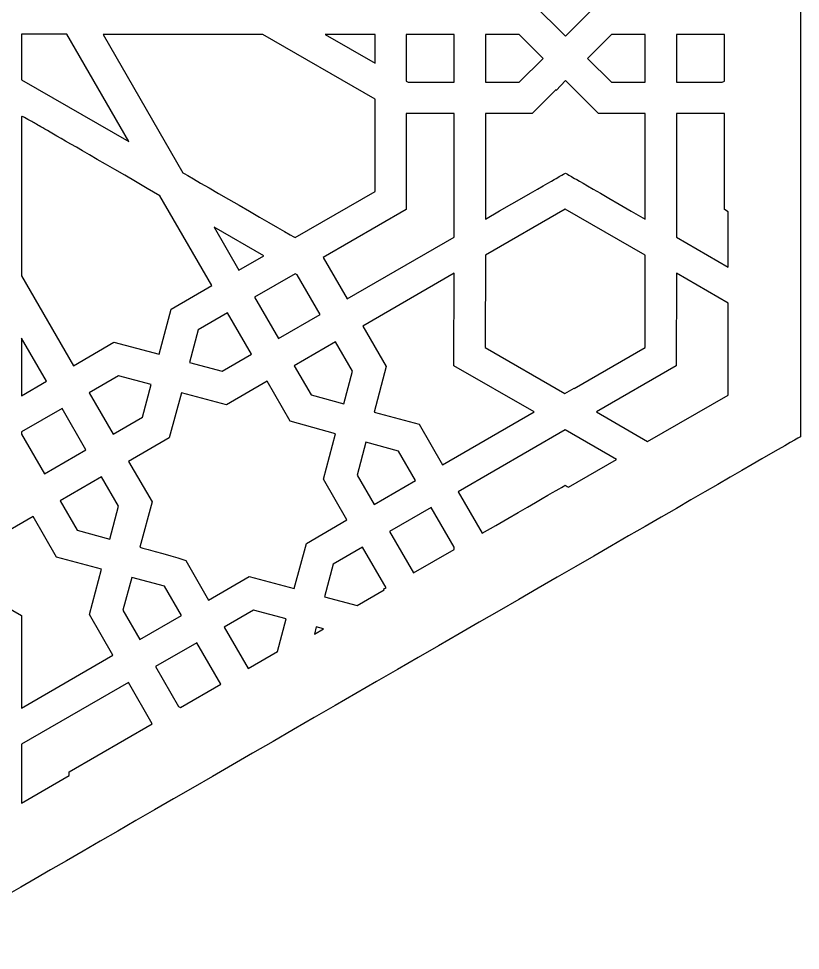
# Model space of a CAD drawing. Header units: millimetres. Extents: x -43.2 to 43.4, y -49.9 to 50.1.
# Drawn here: x 5.31 to 43.39, y -49.92 to -4.57 of the extents above; entities that cross this region are included whole.
import ezdxf

# ---------------------------------------------------------------- set-up
doc = ezdxf.new("R2010")
doc.units = ezdxf.units.MM
doc.header["$MEASUREMENT"] = 0
doc.layers.add('layer 1', color=7, linetype='Continuous')

msp = doc.modelspace()

# ---------------------------------------------------------------- linework, layer by layer
at = {"layer": 'layer 1', "color": 250}
for points, knots in [([(0.0861, 50.0818), (-0.0815, 49.9851), (-42.965, 25.2261), (-43.2153, 25.0818), (-43.2153, 25.0818), (-43.2153, 19.213), (-43.2153, -19.109), (-43.2153, -24.9181), (-43.2153, -24.9181), (-39.124, -27.2803), (-4.0065, -47.5551), (0.0861, -49.9181), (0.0861, -49.9181), (0.1485, -49.8821), (43.3246, -24.9545), (43.3871, -24.9181), (43.3871, -24.9181), (43.3871, -19.8272), (43.3871, 19.9909), (43.3871, 25.0818), (43.3871, 25.0818), (43.3151, 25.1234), (0.3944, 49.9036), (0.0861, 50.0818)], [0, 0, 0, 0, 0.1428571, 0.1428571, 0.1428571, 0.1428571, 0.2857143, 0.2857143, 0.2857143, 0.2857143, 0.4285714, 0.4285714, 0.4285714, 0.4285714, 0.5714286, 0.5714286, 0.5714286, 0.5714286, 0.7142857, 0.7142857, 0.7142857, 0.7142857, 1, 1, 1, 1]), ([(3.9387, -3.8082), (3.931, -4.777), (3.9327, -4.197), (3.9327, -6.6551), (3.9327, -6.6551), (1.2358, -5.1079), (2.7195, -5.9471), (1.4633, -5.2405), (1.4633, -5.2405), (1.4633, -5.2405), (0.043, -7.6983), (0.043, -7.6983), (0.043, -7.6983), (0.043, -7.6983), (-1.3776, -5.2405), (-1.3776, -5.2405), (-1.3776, -5.2405), (-2.6148, -5.9365), (-1.2037, -5.1389), (-3.8471, -6.6551), (-3.8471, -6.6551), (-3.8471, -5.3601), (-3.8531, -5.3664), (-3.8531, -3.8082), (-3.8531, -3.8082), (-3.8531, -3.8082), (-6.694, -3.8082), (-6.694, -3.8082), (-6.694, -3.8082), (-6.694, -3.8082), (-5.2793, -1.3444), (-5.2793, -1.3444), (-5.2793, -1.3444), (-6.6418, -0.5521), (-7.7371, 0.0819), (-7.7371, 0.0819), (-7.7371, 0.0819), (-7.7371, 0.0819), (-5.2793, 1.5141), (-5.2793, 1.5141), (-5.2793, 1.5141), (-5.2793, 1.5141), (-6.694, 3.9716), (-6.694, 3.9716), (-6.694, 3.9716), (-6.694, 3.9716), (-3.8531, 3.9776), (-3.8531, 3.9776), (-3.8531, 3.9776), (-3.8531, 5.776), (-3.8471, 4.5388), (-3.8471, 6.8245), (-3.8471, 6.8245), (-1.8856, 5.685), (-1.9671, 5.7355), (-1.3776, 5.4039), (-1.3776, 5.4039), (-1.3776, 5.4039), (0.043, 7.8617), (0.043, 7.8617), (0.043, 7.8617), (0.043, 7.8617), (1.4633, 5.4039), (1.4633, 5.4039), (1.4633, 5.4039), (1.6852, 5.5287), (3.7811, 6.7275), (3.9327, 6.8245), (3.9327, 6.8245), (3.9327, 4.3198), (3.9313, 4.9276), (3.9387, 3.9776), (3.9387, 3.9776), (3.9387, 3.9776), (6.7797, 3.9716), (6.7797, 3.9716), (6.7797, 3.9716), (6.7797, 3.9716), (5.359, 1.5141), (5.359, 1.5141), (5.359, 1.5141), (6.2403, 0.998), (7.8225, 0.0819), (7.8225, 0.0819), (7.8225, 0.0819), (7.6359, -0.025), (5.9542, -0.9962), (5.359, -1.3444), (5.359, -1.3444), (5.359, -1.3444), (6.7797, -3.8082), (6.7797, -3.8082), (6.7797, -3.8082), (6.7797, -3.8082), (3.9387, -3.8082), (3.9387, -3.8082)], [0, 0, 0, 0, 0.04, 0.04, 0.04, 0.04, 0.08, 0.08, 0.08, 0.08, 0.12, 0.12, 0.12, 0.12, 0.16, 0.16, 0.16, 0.16, 0.2, 0.2, 0.2, 0.2, 0.24, 0.24, 0.24, 0.24, 0.28, 0.28, 0.28, 0.28, 0.32, 0.32, 0.32, 0.32, 0.36, 0.36, 0.36, 0.36, 0.4, 0.4, 0.4, 0.4, 0.44, 0.44, 0.44, 0.44, 0.48, 0.48, 0.48, 0.48, 0.52, 0.52, 0.52, 0.52, 0.56, 0.56, 0.56, 0.56, 0.6, 0.6, 0.6, 0.6, 0.64, 0.64, 0.64, 0.64, 0.68, 0.68, 0.68, 0.68, 0.72, 0.72, 0.72, 0.72, 0.76, 0.76, 0.76, 0.76, 0.8, 0.8, 0.8, 0.8, 0.84, 0.84, 0.84, 0.84, 0.88, 0.88, 0.88, 0.88, 0.92, 0.92, 0.92, 0.92, 1, 1, 1, 1]), ([(35.8309, -1.5275), (35.8309, -1.5275), (35.8309, -3.8082), (35.8309, -3.8082), (35.8309, -3.8082), (35.8309, -3.8082), (33.5558, -3.8082), (33.5558, -3.8082), (33.5558, -3.8082), (33.5558, -3.8082), (31.9408, -5.4289), (31.9408, -5.4289), (31.9408, -5.4289), (31.9408, -5.4289), (30.3202, -3.8082), (30.3202, -3.8082), (30.3202, -3.8082), (30.3202, -3.8082), (28.0451, -3.8082), (28.0451, -3.8082), (28.0451, -3.8082), (28.0451, -3.8082), (28.0451, -1.5275), (28.0451, -1.5275), (28.0451, -1.5275), (28.0451, -1.5275), (26.4297, 0.0819), (26.4297, 0.0819), (26.4297, 0.0819), (26.4297, 0.0819), (28.0451, 1.6969), (28.0451, 1.6969), (28.0451, 1.6969), (28.0451, 1.6969), (28.0451, 3.9776), (28.0451, 3.9776), (28.0451, 3.9776), (28.0451, 3.9776), (30.3258, 3.9776), (30.3258, 3.9776), (30.3258, 3.9776), (30.3258, 3.9776), (31.9408, 5.5926), (31.9408, 5.5926), (31.9408, 5.5926), (31.9408, 5.5926), (33.5558, 3.9776), (33.5558, 3.9776), (33.5558, 3.9776), (33.5558, 3.9776), (35.8309, 3.9776), (35.8309, 3.9776), (35.8309, 3.9776), (35.8309, 3.9776), (35.8309, 1.6969), (35.8309, 1.6969), (35.8309, 1.6969), (35.8309, 1.6969), (37.4459, 0.0819), (37.4459, 0.0819), (37.4459, 0.0819), (37.4459, 0.0819), (35.8309, -1.5275), (35.8309, -1.5275)], [0, 0, 0, 0, 0.0588235, 0.0588235, 0.0588235, 0.0588235, 0.1176471, 0.1176471, 0.1176471, 0.1176471, 0.1764706, 0.1764706, 0.1764706, 0.1764706, 0.2352941, 0.2352941, 0.2352941, 0.2352941, 0.2941176, 0.2941176, 0.2941176, 0.2941176, 0.3529412, 0.3529412, 0.3529412, 0.3529412, 0.4117647, 0.4117647, 0.4117647, 0.4117647, 0.4705882, 0.4705882, 0.4705882, 0.4705882, 0.5294118, 0.5294118, 0.5294118, 0.5294118, 0.5882353, 0.5882353, 0.5882353, 0.5882353, 0.6470588, 0.6470588, 0.6470588, 0.6470588, 0.7058824, 0.7058824, 0.7058824, 0.7058824, 0.7647059, 0.7647059, 0.7647059, 0.7647059, 0.8235294, 0.8235294, 0.8235294, 0.8235294, 0.8823529, 0.8823529, 0.8823529, 0.8823529, 1, 1, 1, 1]), ([(7.6637, -5.3287), (7.6637, -5.3287), (10.6754, -10.5509), (10.6754, -10.5509), (10.6754, -10.5509), (10.6754, -10.5509), (5.4536, -7.5392), (5.4536, -7.5392), (5.4536, -7.5392), (5.4536, -7.5392), (5.4596, -5.3287), (5.4596, -5.3287), (5.4596, -5.3287), (5.4596, -5.3287), (7.6637, -5.3287), (7.6637, -5.3287)], [0, 0, 0, 0, 0.2, 0.2, 0.2, 0.2, 0.4, 0.4, 0.4, 0.4, 0.6, 0.6, 0.6, 0.6, 1, 1, 1, 1]), ([(9.4258, -5.3347), (9.4258, -5.3347), (17.206, -5.3347), (17.206, -5.3347), (17.206, -5.3347), (17.206, -5.3347), (22.6698, -8.4882), (22.6698, -8.4882), (22.6698, -8.4882), (22.6698, -8.4882), (22.6698, -12.979), (22.6698, -12.979), (22.6698, -12.979), (22.6698, -12.979), (18.7798, -15.2248), (18.7798, -15.2248), (18.7798, -15.2248), (18.7575, -15.2122), (13.3339, -12.089), (13.3159, -12.0713), (13.3159, -12.0713), (13.3159, -12.0713), (9.4258, -5.3347), (9.4258, -5.3347)], [0, 0, 0, 0, 0.1428571, 0.1428571, 0.1428571, 0.1428571, 0.2857143, 0.2857143, 0.2857143, 0.2857143, 0.4285714, 0.4285714, 0.4285714, 0.4285714, 0.5714286, 0.5714286, 0.5714286, 0.5714286, 0.7142857, 0.7142857, 0.7142857, 0.7142857, 1, 1, 1, 1]), ([(20.2473, -5.3347), (20.2473, -5.3347), (22.6698, -5.3347), (22.6698, -5.3347), (22.6698, -5.3347), (22.6698, -5.3347), (22.6698, -6.7317), (22.6698, -6.7317), (22.6698, -6.7317), (22.6698, -6.7317), (20.2473, -5.3347), (20.2473, -5.3347)], [0, 0, 0, 0, 0.25, 0.25, 0.25, 0.25, 0.5, 0.5, 0.5, 0.5, 1, 1, 1, 1]), ([(24.2905, -7.6687), (24.2905, -7.6687), (24.1903, -7.6098), (24.1903, -7.6098), (24.1903, -7.6098), (24.1903, -7.6098), (24.1903, -5.3347), (24.1903, -5.3347), (24.1903, -5.3347), (24.1903, -5.3347), (26.5243, -5.3347), (26.5243, -5.3347), (26.5243, -5.3347), (26.5243, -5.3347), (26.5243, -7.6687), (26.5243, -7.6687), (26.5243, -7.6687), (26.5243, -7.6687), (24.2905, -7.6687), (24.2905, -7.6687)], [0, 0, 0, 0, 0.1666667, 0.1666667, 0.1666667, 0.1666667, 0.3333333, 0.3333333, 0.3333333, 0.3333333, 0.5, 0.5, 0.5, 0.5, 0.6666667, 0.6666667, 0.6666667, 0.6666667, 1, 1, 1, 1]), ([(28.0451, -7.6687), (28.0451, -7.6687), (28.0451, -5.3347), (28.0451, -5.3347), (28.0451, -5.3347), (28.0451, -5.3347), (29.695, -5.3347), (29.695, -5.3347), (29.695, -5.3347), (29.695, -5.3347), (30.862, -6.5017), (30.862, -6.5017), (30.862, -6.5017), (30.862, -6.5017), (29.695, -7.6687), (29.695, -7.6687), (29.695, -7.6687), (29.695, -7.6687), (28.0451, -7.6687), (28.0451, -7.6687)], [0, 0, 0, 0, 0.1666667, 0.1666667, 0.1666667, 0.1666667, 0.3333333, 0.3333333, 0.3333333, 0.3333333, 0.5, 0.5, 0.5, 0.5, 0.6666667, 0.6666667, 0.6666667, 0.6666667, 1, 1, 1, 1]), ([(33.0193, -6.5017), (33.0193, -6.5017), (34.1806, -5.3347), (34.1806, -5.3347), (34.1806, -5.3347), (34.1806, -5.3347), (35.8309, -5.3347), (35.8309, -5.3347), (35.8309, -5.3347), (35.8309, -5.3347), (35.8309, -7.6687), (35.8309, -7.6687), (35.8309, -7.6687), (35.8309, -7.6687), (34.1806, -7.6687), (34.1806, -7.6687), (34.1806, -7.6687), (34.1806, -7.6687), (33.0193, -6.5017), (33.0193, -6.5017)], [0, 0, 0, 0, 0.1666667, 0.1666667, 0.1666667, 0.1666667, 0.3333333, 0.3333333, 0.3333333, 0.3333333, 0.5, 0.5, 0.5, 0.5, 0.6666667, 0.6666667, 0.6666667, 0.6666667, 1, 1, 1, 1]), ([(37.357, -5.3347), (37.357, -5.3347), (39.6854, -5.3347), (39.6854, -5.3347), (39.6854, -5.3347), (39.6854, -5.3347), (39.6854, -7.6098), (39.6854, -7.6098), (39.6854, -7.6098), (39.6854, -7.6098), (39.5855, -7.6687), (39.5855, -7.6687), (39.5855, -7.6687), (39.5855, -7.6687), (37.357, -7.6687), (37.357, -7.6687), (37.357, -7.6687), (37.357, -7.6687), (37.357, -5.3347), (37.357, -5.3347)], [0, 0, 0, 0, 0.1666667, 0.1666667, 0.1666667, 0.1666667, 0.3333333, 0.3333333, 0.3333333, 0.3333333, 0.5, 0.5, 0.5, 0.5, 0.6666667, 0.6666667, 0.6666667, 0.6666667, 1, 1, 1, 1]), ([(30.3258, -9.1895), (30.3258, -9.1895), (31.4988, -8.0165), (31.4988, -8.0165), (31.4988, -8.0165), (31.4988, -8.0165), (31.4988, -8.0634), (31.4988, -8.0634), (31.4988, -8.0634), (31.4988, -8.0634), (31.9468, -7.5861), (31.9468, -7.5861), (31.9468, -7.5861), (31.9468, -7.5861), (33.5558, -9.1895), (33.5558, -9.1895), (33.5558, -9.1895), (33.5558, -9.1895), (35.8309, -9.1895), (35.8309, -9.1895), (35.8309, -9.1895), (35.8309, -9.1895), (35.8309, -14.3288), (35.8309, -14.3288), (35.8309, -14.3288), (31.8939, -12.0579), (32.5303, -12.4255), (31.9408, -12.0833), (31.9408, -12.0833), (31.3468, -12.4273), (32.0149, -12.0417), (28.0451, -14.3288), (28.0451, -14.3288), (28.0451, -14.3288), (28.0451, -9.1895), (28.0451, -9.1895), (28.0451, -9.1895), (28.0451, -9.1895), (30.3258, -9.1895), (30.3258, -9.1895)], [0, 0, 0, 0, 0.0909091, 0.0909091, 0.0909091, 0.0909091, 0.1818182, 0.1818182, 0.1818182, 0.1818182, 0.2727273, 0.2727273, 0.2727273, 0.2727273, 0.3636364, 0.3636364, 0.3636364, 0.3636364, 0.4545455, 0.4545455, 0.4545455, 0.4545455, 0.5454545, 0.5454545, 0.5454545, 0.5454545, 0.6363636, 0.6363636, 0.6363636, 0.6363636, 0.7272727, 0.7272727, 0.7272727, 0.7272727, 0.8181818, 0.8181818, 0.8181818, 0.8181818, 1, 1, 1, 1]), ([(7.9819, -21.4605), (7.9819, -21.4605), (5.4536, -17.0812), (5.4536, -17.0812), (5.4536, -17.0812), (5.4536, -17.0812), (5.4536, -9.325), (5.4536, -9.325), (5.4536, -9.325), (5.4536, -9.325), (5.5065, -9.3486), (5.5065, -9.3486), (5.5065, -9.3486), (5.5065, -9.3486), (5.5005, -9.325), (5.5005, -9.325), (5.5005, -9.325), (6.6326, -9.9642), (5.3721, -9.2442), (12.1962, -13.1854), (12.1962, -13.1854), (12.1962, -13.1854), (14.7246, -17.5647), (14.7246, -17.5647), (14.7246, -17.5647), (14.7246, -17.5647), (12.7501, -18.7081), (12.7501, -18.7081), (12.7501, -18.7081), (12.7501, -18.7081), (12.1606, -20.9066), (12.1606, -20.9066), (12.1606, -20.9066), (12.1606, -20.9066), (9.9564, -20.3172), (9.9564, -20.3172), (9.9564, -20.3172), (9.9564, -20.3172), (7.9819, -21.4605), (7.9819, -21.4605)], [0, 0, 0, 0, 0.0909091, 0.0909091, 0.0909091, 0.0909091, 0.1818182, 0.1818182, 0.1818182, 0.1818182, 0.2727273, 0.2727273, 0.2727273, 0.2727273, 0.3636364, 0.3636364, 0.3636364, 0.3636364, 0.4545455, 0.4545455, 0.4545455, 0.4545455, 0.5454545, 0.5454545, 0.5454545, 0.5454545, 0.6363636, 0.6363636, 0.6363636, 0.6363636, 0.7272727, 0.7272727, 0.7272727, 0.7272727, 0.8181818, 0.8181818, 0.8181818, 0.8181818, 1, 1, 1, 1]), ([(21.3141, -18.2132), (21.3141, -18.2132), (20.1471, -16.1975), (20.1471, -16.1975), (20.1471, -16.1975), (20.1471, -16.1975), (24.1903, -13.8635), (24.1903, -13.8635), (24.1903, -13.8635), (24.1903, -13.8635), (24.1903, -9.1895), (24.1903, -9.1895), (24.1903, -9.1895), (24.1903, -9.1895), (26.5243, -9.1895), (26.5243, -9.1895), (26.5243, -9.1895), (26.5243, -9.1895), (26.5243, -15.2072), (26.5243, -15.2072), (26.5243, -15.2072), (26.5243, -15.2072), (21.3141, -18.2132), (21.3141, -18.2132)], [0, 0, 0, 0, 0.1428571, 0.1428571, 0.1428571, 0.1428571, 0.2857143, 0.2857143, 0.2857143, 0.2857143, 0.4285714, 0.4285714, 0.4285714, 0.4285714, 0.5714286, 0.5714286, 0.5714286, 0.5714286, 0.7142857, 0.7142857, 0.7142857, 0.7142857, 1, 1, 1, 1]), ([(39.8706, -16.6572), (39.8706, -16.6572), (37.357, -15.2072), (37.357, -15.2072), (37.357, -15.2072), (37.357, -15.2072), (37.357, -9.1895), (37.357, -9.1895), (37.357, -9.1895), (37.357, -9.1895), (39.6854, -9.1895), (39.6854, -9.1895), (39.6854, -9.1895), (39.6854, -9.1895), (39.6854, -13.8635), (39.6854, -13.8635), (39.6854, -13.8635), (39.6854, -13.8635), (39.8706, -13.9703), (39.8706, -13.9703), (39.8706, -13.9703), (39.8706, -13.9703), (39.8706, -16.6572), (39.8706, -16.6572)], [0, 0, 0, 0, 0.1428571, 0.1428571, 0.1428571, 0.1428571, 0.2857143, 0.2857143, 0.2857143, 0.2857143, 0.4285714, 0.4285714, 0.4285714, 0.4285714, 0.5714286, 0.5714286, 0.5714286, 0.5714286, 0.7142857, 0.7142857, 0.7142857, 0.7142857, 1, 1, 1, 1]), ([(31.9232, -22.822), (31.9232, -22.822), (28.0391, -20.5825), (28.0391, -20.5825), (28.0391, -20.5825), (28.0391, -20.5825), (28.0508, -16.0853), (28.0508, -16.0853), (28.0508, -16.0853), (28.0508, -16.0853), (31.9352, -13.8398), (31.9352, -13.8398), (31.9352, -13.8398), (31.9352, -13.8398), (35.8249, -16.0853), (35.8249, -16.0853), (35.8249, -16.0853), (35.8249, -16.0853), (35.8249, -20.5825), (35.8249, -20.5825), (35.8249, -20.5825), (35.8249, -20.5825), (32.3709, -22.5746), (32.3709, -22.5746), (32.3709, -22.5746), (32.3709, -22.5746), (32.3709, -22.5509), (32.3709, -22.5509), (32.3709, -22.5509), (32.3709, -22.5509), (31.9232, -22.822), (31.9232, -22.822)], [0, 0, 0, 0, 0.1111111, 0.1111111, 0.1111111, 0.1111111, 0.2222222, 0.2222222, 0.2222222, 0.2222222, 0.3333333, 0.3333333, 0.3333333, 0.3333333, 0.4444444, 0.4444444, 0.4444444, 0.4444444, 0.5555556, 0.5555556, 0.5555556, 0.5555556, 0.6666667, 0.6666667, 0.6666667, 0.6666667, 0.7777778, 0.7777778, 0.7777778, 0.7777778, 1, 1, 1, 1]), ([(16.045, -16.8042), (16.045, -16.8042), (14.8368, -14.7119), (14.8368, -14.7119), (14.8368, -14.7119), (14.8368, -14.7119), (17.2589, -16.1089), (17.2589, -16.1089), (17.2589, -16.1089), (17.2589, -16.1089), (16.045, -16.8042), (16.045, -16.8042)], [0, 0, 0, 0, 0.25, 0.25, 0.25, 0.25, 0.5, 0.5, 0.5, 0.5, 1, 1, 1, 1]), ([(18.7798, -16.9869), (18.7798, -16.9869), (18.8739, -17.0403), (18.8739, -17.0403), (18.8739, -17.0403), (18.8739, -17.0403), (19.994, -18.9734), (19.994, -18.9734), (19.994, -18.9734), (19.994, -18.9734), (17.9722, -20.1404), (17.9722, -20.1404), (17.9722, -20.1404), (17.9722, -20.1404), (16.8053, -18.1247), (16.8053, -18.1247), (16.8053, -18.1247), (16.8053, -18.1247), (18.7798, -16.9869), (18.7798, -16.9869)], [0, 0, 0, 0, 0.1666667, 0.1666667, 0.1666667, 0.1666667, 0.3333333, 0.3333333, 0.3333333, 0.3333333, 0.5, 0.5, 0.5, 0.5, 0.6666667, 0.6666667, 0.6666667, 0.6666667, 1, 1, 1, 1]), ([(25.9584, -26.2819), (25.9584, -26.2819), (24.8211, -24.3075), (24.8211, -24.3075), (24.8211, -24.3075), (24.8211, -24.3075), (22.6222, -23.7179), (22.6222, -23.7179), (22.6222, -23.7179), (22.6222, -23.7179), (23.2117, -21.5079), (23.2117, -21.5079), (23.2117, -21.5079), (23.2117, -21.5079), (22.0743, -19.5333), (22.0743, -19.5333), (22.0743, -19.5333), (22.0743, -19.5333), (26.5243, -16.9636), (26.5243, -16.9636), (26.5243, -16.9636), (26.5243, -16.9636), (26.5123, -21.4605), (26.5123, -21.4605), (26.5123, -21.4605), (26.5123, -21.4605), (30.4144, -23.7119), (30.4144, -23.7119), (30.4144, -23.7119), (30.4144, -23.7119), (25.9584, -26.2819), (25.9584, -26.2819)], [0, 0, 0, 0, 0.1111111, 0.1111111, 0.1111111, 0.1111111, 0.2222222, 0.2222222, 0.2222222, 0.2222222, 0.3333333, 0.3333333, 0.3333333, 0.3333333, 0.4444444, 0.4444444, 0.4444444, 0.4444444, 0.5555556, 0.5555556, 0.5555556, 0.5555556, 0.6666667, 0.6666667, 0.6666667, 0.6666667, 0.7777778, 0.7777778, 0.7777778, 0.7777778, 1, 1, 1, 1]), ([(39.8706, -22.8878), (39.8706, -22.8878), (35.948, -25.1526), (35.948, -25.1526), (35.948, -25.1526), (35.948, -25.1526), (33.4497, -23.7119), (33.4497, -23.7119), (33.4497, -23.7119), (33.4497, -23.7119), (37.3454, -21.4605), (37.3454, -21.4605), (37.3454, -21.4605), (37.3454, -21.4605), (37.3514, -16.9636), (37.3514, -16.9636), (37.3514, -16.9636), (37.3514, -16.9636), (39.8706, -18.4182), (39.8706, -18.4182), (39.8706, -18.4182), (39.8706, -18.4182), (39.8706, -22.8878), (39.8706, -22.8878)], [0, 0, 0, 0, 0.1428571, 0.1428571, 0.1428571, 0.1428571, 0.2857143, 0.2857143, 0.2857143, 0.2857143, 0.4285714, 0.4285714, 0.4285714, 0.4285714, 0.5714286, 0.5714286, 0.5714286, 0.5714286, 0.7142857, 0.7142857, 0.7142857, 0.7142857, 1, 1, 1, 1]), ([(14.0585, -19.7101), (14.0585, -19.7101), (15.4912, -18.8849), (15.4912, -18.8849), (15.4912, -18.8849), (15.4912, -18.8849), (16.6521, -20.9007), (16.6521, -20.9007), (16.6521, -20.9007), (16.6521, -20.9007), (15.2255, -21.7259), (15.2255, -21.7259), (15.2255, -21.7259), (15.2255, -21.7259), (13.6341, -21.3014), (13.6341, -21.3014), (13.6341, -21.3014), (13.6341, -21.3014), (14.0585, -19.7101), (14.0585, -19.7101)], [0, 0, 0, 0, 0.1666667, 0.1666667, 0.1666667, 0.1666667, 0.3333333, 0.3333333, 0.3333333, 0.3333333, 0.5, 0.5, 0.5, 0.5, 0.6666667, 0.6666667, 0.6666667, 0.6666667, 1, 1, 1, 1]), ([(5.4536, -20.1228), (5.4536, -20.1228), (6.6678, -22.2207), (6.6678, -22.2207), (6.6678, -22.2207), (6.6678, -22.2207), (5.4536, -22.9222), (5.4536, -22.9222), (5.4536, -22.9222), (5.4536, -22.9222), (5.4536, -20.1228), (5.4536, -20.1228)], [0, 0, 0, 0, 0.25, 0.25, 0.25, 0.25, 0.5, 0.5, 0.5, 0.5, 1, 1, 1, 1]), ([(20.7539, -20.2935), (20.7539, -20.2935), (21.579, -21.7198), (21.579, -21.7198), (21.579, -21.7198), (21.579, -21.7198), (21.149, -23.3172), (21.149, -23.3172), (21.149, -23.3172), (21.149, -23.3172), (19.5576, -22.8869), (19.5576, -22.8869), (19.5576, -22.8869), (19.5576, -22.8869), (18.7385, -21.4605), (18.7385, -21.4605), (18.7385, -21.4605), (18.7385, -21.4605), (20.7539, -20.2935), (20.7539, -20.2935)], [0, 0, 0, 0, 0.1666667, 0.1666667, 0.1666667, 0.1666667, 0.3333333, 0.3333333, 0.3333333, 0.3333333, 0.5, 0.5, 0.5, 0.5, 0.6666667, 0.6666667, 0.6666667, 0.6666667, 1, 1, 1, 1]), ([(9.9092, -24.7964), (9.9092, -24.7964), (8.7482, -22.781), (8.7482, -22.781), (8.7482, -22.781), (8.7482, -22.781), (10.1748, -21.9559), (10.1748, -21.9559), (10.1748, -21.9559), (10.1748, -21.9559), (11.7658, -22.3799), (11.7658, -22.3799), (11.7658, -22.3799), (11.7658, -22.3799), (11.3418, -23.9712), (11.3418, -23.9712), (11.3418, -23.9712), (11.3418, -23.9712), (9.9092, -24.7964), (9.9092, -24.7964)], [0, 0, 0, 0, 0.1666667, 0.1666667, 0.1666667, 0.1666667, 0.3333333, 0.3333333, 0.3333333, 0.3333333, 0.5, 0.5, 0.5, 0.5, 0.6666667, 0.6666667, 0.6666667, 0.6666667, 1, 1, 1, 1]), ([(18.7385, -32.3113), (18.7385, -32.3113), (16.534, -31.7217), (16.534, -31.7217), (16.534, -31.7217), (16.534, -31.7217), (14.5598, -32.8655), (14.5598, -32.8655), (14.5598, -32.8655), (14.5598, -32.8655), (13.4517, -30.9499), (13.4517, -30.9499), (13.4517, -30.9499), (13.2958, -30.8581), (11.3933, -30.3498), (11.218, -30.3015), (11.218, -30.3015), (11.218, -30.3015), (11.8131, -28.0913), (11.8131, -28.0913), (11.8131, -28.0913), (11.8131, -28.0913), (10.6697, -26.1168), (10.6697, -26.1168), (10.6697, -26.1168), (10.6697, -26.1168), (12.6499, -24.9735), (12.6499, -24.9735), (12.6499, -24.9735), (12.6499, -24.9735), (13.2394, -22.775), (13.2394, -22.775), (13.2394, -22.775), (13.2394, -22.775), (15.4379, -23.3641), (15.4379, -23.3641), (15.4379, -23.3641), (15.4379, -23.3641), (17.418, -22.2207), (17.418, -22.2207), (17.418, -22.2207), (17.418, -22.2207), (18.5381, -24.1601), (18.5381, -24.1601), (18.5381, -24.1601), (18.5381, -24.1601), (20.7539, -24.7847), (20.7539, -24.7847), (20.7539, -24.7847), (20.7539, -24.7847), (20.1588, -26.9893), (20.1588, -26.9893), (20.1588, -26.9893), (20.1588, -26.9893), (21.3021, -28.9694), (21.3021, -28.9694), (21.3021, -28.9694), (21.3021, -28.9694), (19.328, -30.1128), (19.328, -30.1128), (19.328, -30.1128), (19.328, -30.1128), (18.7385, -32.3113), (18.7385, -32.3113)], [0, 0, 0, 0, 0.0588235, 0.0588235, 0.0588235, 0.0588235, 0.1176471, 0.1176471, 0.1176471, 0.1176471, 0.1764706, 0.1764706, 0.1764706, 0.1764706, 0.2352941, 0.2352941, 0.2352941, 0.2352941, 0.2941176, 0.2941176, 0.2941176, 0.2941176, 0.3529412, 0.3529412, 0.3529412, 0.3529412, 0.4117647, 0.4117647, 0.4117647, 0.4117647, 0.4705882, 0.4705882, 0.4705882, 0.4705882, 0.5294118, 0.5294118, 0.5294118, 0.5294118, 0.5882353, 0.5882353, 0.5882353, 0.5882353, 0.6470588, 0.6470588, 0.6470588, 0.6470588, 0.7058824, 0.7058824, 0.7058824, 0.7058824, 0.7647059, 0.7647059, 0.7647059, 0.7647059, 0.8235294, 0.8235294, 0.8235294, 0.8235294, 0.8823529, 0.8823529, 0.8823529, 0.8823529, 1, 1, 1, 1]), ([(5.4536, -24.6786), (5.4536, -24.6786), (7.4281, -23.5412), (7.4281, -23.5412), (7.4281, -23.5412), (7.4281, -23.5412), (8.5894, -25.5569), (8.5894, -25.5569), (8.5894, -25.5569), (8.5894, -25.5569), (6.5733, -26.724), (6.5733, -26.724), (6.5733, -26.724), (6.5733, -26.724), (5.4536, -24.7907), (5.4536, -24.7907), (5.4536, -24.7907), (5.4536, -24.7907), (5.4536, -24.6786), (5.4536, -24.6786)], [0, 0, 0, 0, 0.1666667, 0.1666667, 0.1666667, 0.1666667, 0.3333333, 0.3333333, 0.3333333, 0.3333333, 0.5, 0.5, 0.5, 0.5, 0.6666667, 0.6666667, 0.6666667, 0.6666667, 1, 1, 1, 1]), ([(31.9352, -27.2778), (31.9352, -27.2778), (31.6202, -27.4577), (27.8857, -29.6178), (27.8857, -29.6178), (27.8857, -29.6178), (26.7187, -27.6021), (26.7187, -27.6021), (26.7187, -27.6021), (26.7187, -27.6021), (31.9352, -24.5904), (31.9352, -24.5904), (31.9352, -24.5904), (31.9352, -24.5904), (34.4258, -26.0314), (34.4258, -26.0314), (34.4258, -26.0314), (34.4258, -26.0314), (32.0961, -27.3766), (32.0961, -27.3766), (32.0961, -27.3766), (32.0495, -27.348), (32.0107, -27.324), (31.9352, -27.2778)], [0, 0, 0, 0, 0.1428571, 0.1428571, 0.1428571, 0.1428571, 0.2857143, 0.2857143, 0.2857143, 0.2857143, 0.4285714, 0.4285714, 0.4285714, 0.4285714, 0.5714286, 0.5714286, 0.5714286, 0.5714286, 0.7142857, 0.7142857, 0.7142857, 0.7142857, 1, 1, 1, 1]), ([(21.7974, -26.7826), (21.7974, -26.7826), (22.2218, -25.1856), (22.2218, -25.1856), (22.2218, -25.1856), (22.2218, -25.1856), (23.8192, -25.6159), (23.8192, -25.6159), (23.8192, -25.6159), (23.8192, -25.6159), (24.638, -27.0422), (24.638, -27.0422), (24.638, -27.0422), (24.638, -27.0422), (22.6222, -28.2091), (22.6222, -28.2091), (22.6222, -28.2091), (22.6222, -28.2091), (21.7974, -26.7826), (21.7974, -26.7826)], [0, 0, 0, 0, 0.1666667, 0.1666667, 0.1666667, 0.1666667, 0.3333333, 0.3333333, 0.3333333, 0.3333333, 0.5, 0.5, 0.5, 0.5, 0.6666667, 0.6666667, 0.6666667, 0.6666667, 1, 1, 1, 1]), ([(9.7501, -29.9007), (9.7501, -29.9007), (8.1587, -29.4703), (8.1587, -29.4703), (8.1587, -29.4703), (8.1587, -29.4703), (7.3339, -28.044), (7.3339, -28.044), (7.3339, -28.044), (7.3339, -28.044), (9.3493, -26.8771), (9.3493, -26.8771), (9.3493, -26.8771), (9.3493, -26.8771), (10.1748, -28.3034), (10.1748, -28.3034), (10.1748, -28.3034), (10.1748, -28.3034), (9.7501, -29.9007), (9.7501, -29.9007)], [0, 0, 0, 0, 0.1666667, 0.1666667, 0.1666667, 0.1666667, 0.3333333, 0.3333333, 0.3333333, 0.3333333, 0.5, 0.5, 0.5, 0.5, 0.6666667, 0.6666667, 0.6666667, 0.6666667, 1, 1, 1, 1]), ([(26.5186, -30.4076), (26.5186, -30.4076), (24.5441, -31.5451), (24.5441, -31.5451), (24.5441, -31.5451), (24.5441, -31.5451), (23.3828, -29.5293), (23.3828, -29.5293), (23.3828, -29.5293), (23.3828, -29.5293), (25.4046, -28.3622), (25.4046, -28.3622), (25.4046, -28.3622), (25.4046, -28.3622), (26.5186, -30.2955), (26.5186, -30.2955), (26.5186, -30.2955), (26.5186, -30.2955), (26.5186, -30.4076), (26.5186, -30.4076)], [0, 0, 0, 0, 0.1666667, 0.1666667, 0.1666667, 0.1666667, 0.3333333, 0.3333333, 0.3333333, 0.3333333, 0.5, 0.5, 0.5, 0.5, 0.6666667, 0.6666667, 0.6666667, 0.6666667, 1, 1, 1, 1]), ([(1.5575, -31.3739), (1.5575, -31.3739), (6.0134, -28.8043), (6.0134, -28.8043), (6.0134, -28.8043), (6.0134, -28.8043), (7.1511, -30.7788), (7.1511, -30.7788), (7.1511, -30.7788), (7.1511, -30.7788), (9.3493, -31.3683), (9.3493, -31.3683), (9.3493, -31.3683), (9.3493, -31.3683), (8.7598, -33.5784), (8.7598, -33.5784), (8.7598, -33.5784), (8.7598, -33.5784), (9.8975, -35.553), (9.8975, -35.553), (9.8975, -35.553), (9.8975, -35.553), (5.4476, -38.1226), (5.4476, -38.1226), (5.4476, -38.1226), (5.4476, -38.1226), (5.4596, -33.6258), (5.4596, -33.6258), (5.4596, -33.6258), (5.4596, -33.6258), (1.5575, -31.3739), (1.5575, -31.3739)], [0, 0, 0, 0, 0.1111111, 0.1111111, 0.1111111, 0.1111111, 0.2222222, 0.2222222, 0.2222222, 0.2222222, 0.3333333, 0.3333333, 0.3333333, 0.3333333, 0.4444444, 0.4444444, 0.4444444, 0.4444444, 0.5555556, 0.5555556, 0.5555556, 0.5555556, 0.6666667, 0.6666667, 0.6666667, 0.6666667, 0.7777778, 0.7777778, 0.7777778, 0.7777778, 1, 1, 1, 1]), ([(20.6364, -31.1146), (20.6364, -31.1146), (22.0627, -30.2896), (22.0627, -30.2896), (22.0627, -30.2896), (22.0627, -30.2896), (23.2117, -32.276), (23.2117, -32.276), (23.2117, -32.276), (23.2117, -32.276), (23.0942, -32.3233), (23.0942, -32.3233), (23.0942, -32.3233), (23.0942, -32.3233), (23.1175, -32.3701), (23.1175, -32.3701), (23.1175, -32.3701), (23.1175, -32.3701), (21.7974, -33.1304), (21.7974, -33.1304), (21.7974, -33.1304), (21.7974, -33.1304), (20.2064, -32.7061), (20.2064, -32.7061), (20.2064, -32.7061), (20.2064, -32.7061), (20.6364, -31.1146), (20.6364, -31.1146)], [0, 0, 0, 0, 0.125, 0.125, 0.125, 0.125, 0.25, 0.25, 0.25, 0.25, 0.375, 0.375, 0.375, 0.375, 0.5, 0.5, 0.5, 0.5, 0.625, 0.625, 0.625, 0.625, 0.75, 0.75, 0.75, 0.75, 1, 1, 1, 1]), ([(11.218, -34.7927), (11.218, -34.7927), (10.3925, -33.3604), (10.3925, -33.3604), (10.3925, -33.3604), (10.3925, -33.3604), (10.8228, -31.769), (10.8228, -31.769), (10.8228, -31.769), (10.8228, -31.769), (12.4142, -32.1994), (12.4142, -32.1994), (12.4142, -32.1994), (12.4142, -32.1994), (13.2394, -33.6258), (13.2394, -33.6258), (13.2394, -33.6258), (13.2394, -33.6258), (11.218, -34.7927), (11.218, -34.7927)], [0, 0, 0, 0, 0.1666667, 0.1666667, 0.1666667, 0.1666667, 0.3333333, 0.3333333, 0.3333333, 0.3333333, 0.5, 0.5, 0.5, 0.5, 0.6666667, 0.6666667, 0.6666667, 0.6666667, 1, 1, 1, 1]), ([(15.3201, -34.1796), (15.3201, -34.1796), (16.7463, -33.3544), (16.7463, -33.3544), (16.7463, -33.3544), (16.7463, -33.3544), (18.3434, -33.7848), (18.3434, -33.7848), (18.3434, -33.7848), (18.3434, -33.7848), (17.9133, -35.3762), (17.9133, -35.3762), (17.9133, -35.3762), (17.9133, -35.3762), (16.487, -36.2013), (16.487, -36.2013), (16.487, -36.2013), (16.487, -36.2013), (15.3201, -34.1796), (15.3201, -34.1796)], [0, 0, 0, 0, 0.1666667, 0.1666667, 0.1666667, 0.1666667, 0.3333333, 0.3333333, 0.3333333, 0.3333333, 0.5, 0.5, 0.5, 0.5, 0.6666667, 0.6666667, 0.6666667, 0.6666667, 1, 1, 1, 1]), ([(19.7178, -34.5231), (19.7178, -34.5231), (19.8113, -34.1735), (19.8113, -34.1735), (19.8113, -34.1735), (19.8113, -34.1735), (20.1598, -34.2681), (20.1598, -34.2681), (20.1598, -34.2681), (20.1598, -34.2681), (19.7178, -34.5231), (19.7178, -34.5231)], [0, 0, 0, 0, 0.25, 0.25, 0.25, 0.25, 0.5, 0.5, 0.5, 0.5, 1, 1, 1, 1]), ([(13.9996, -34.9458), (13.9996, -34.9458), (15.1666, -36.9616), (15.1666, -36.9616), (15.1666, -36.9616), (15.1666, -36.9616), (13.1921, -38.0989), (13.1921, -38.0989), (13.1921, -38.0989), (13.1921, -38.0989), (13.0979, -38.046), (13.0979, -38.046), (13.0979, -38.046), (13.0979, -38.046), (11.9782, -36.1068), (11.9782, -36.1068), (11.9782, -36.1068), (11.9782, -36.1068), (13.9996, -34.9458), (13.9996, -34.9458)], [0, 0, 0, 0, 0.1666667, 0.1666667, 0.1666667, 0.1666667, 0.3333333, 0.3333333, 0.3333333, 0.3333333, 0.5, 0.5, 0.5, 0.5, 0.6666667, 0.6666667, 0.6666667, 0.6666667, 1, 1, 1, 1]), ([(5.4536, -42.7587), (5.4536, -42.7587), (5.4536, -39.8791), (5.4536, -39.8791), (5.4536, -39.8791), (5.4536, -39.8791), (10.6634, -36.873), (10.6634, -36.873), (10.6634, -36.873), (10.6634, -36.873), (11.8247, -38.8888), (11.8247, -38.8888), (11.8247, -38.8888), (11.8247, -38.8888), (7.7816, -41.2228), (7.7816, -41.2228), (7.7816, -41.2228), (7.7816, -41.2228), (7.7816, -41.4143), (7.7816, -41.4143), (7.7816, -41.4143), (7.7816, -41.4143), (5.4536, -42.7587), (5.4536, -42.7587)], [0, 0, 0, 0, 0.1428571, 0.1428571, 0.1428571, 0.1428571, 0.2857143, 0.2857143, 0.2857143, 0.2857143, 0.4285714, 0.4285714, 0.4285714, 0.4285714, 0.5714286, 0.5714286, 0.5714286, 0.5714286, 0.7142857, 0.7142857, 0.7142857, 0.7142857, 1, 1, 1, 1])]:
    msp.add_open_spline(points, degree=3, knots=knots, dxfattribs=at)

doc.saveas('drawing.dxf')
